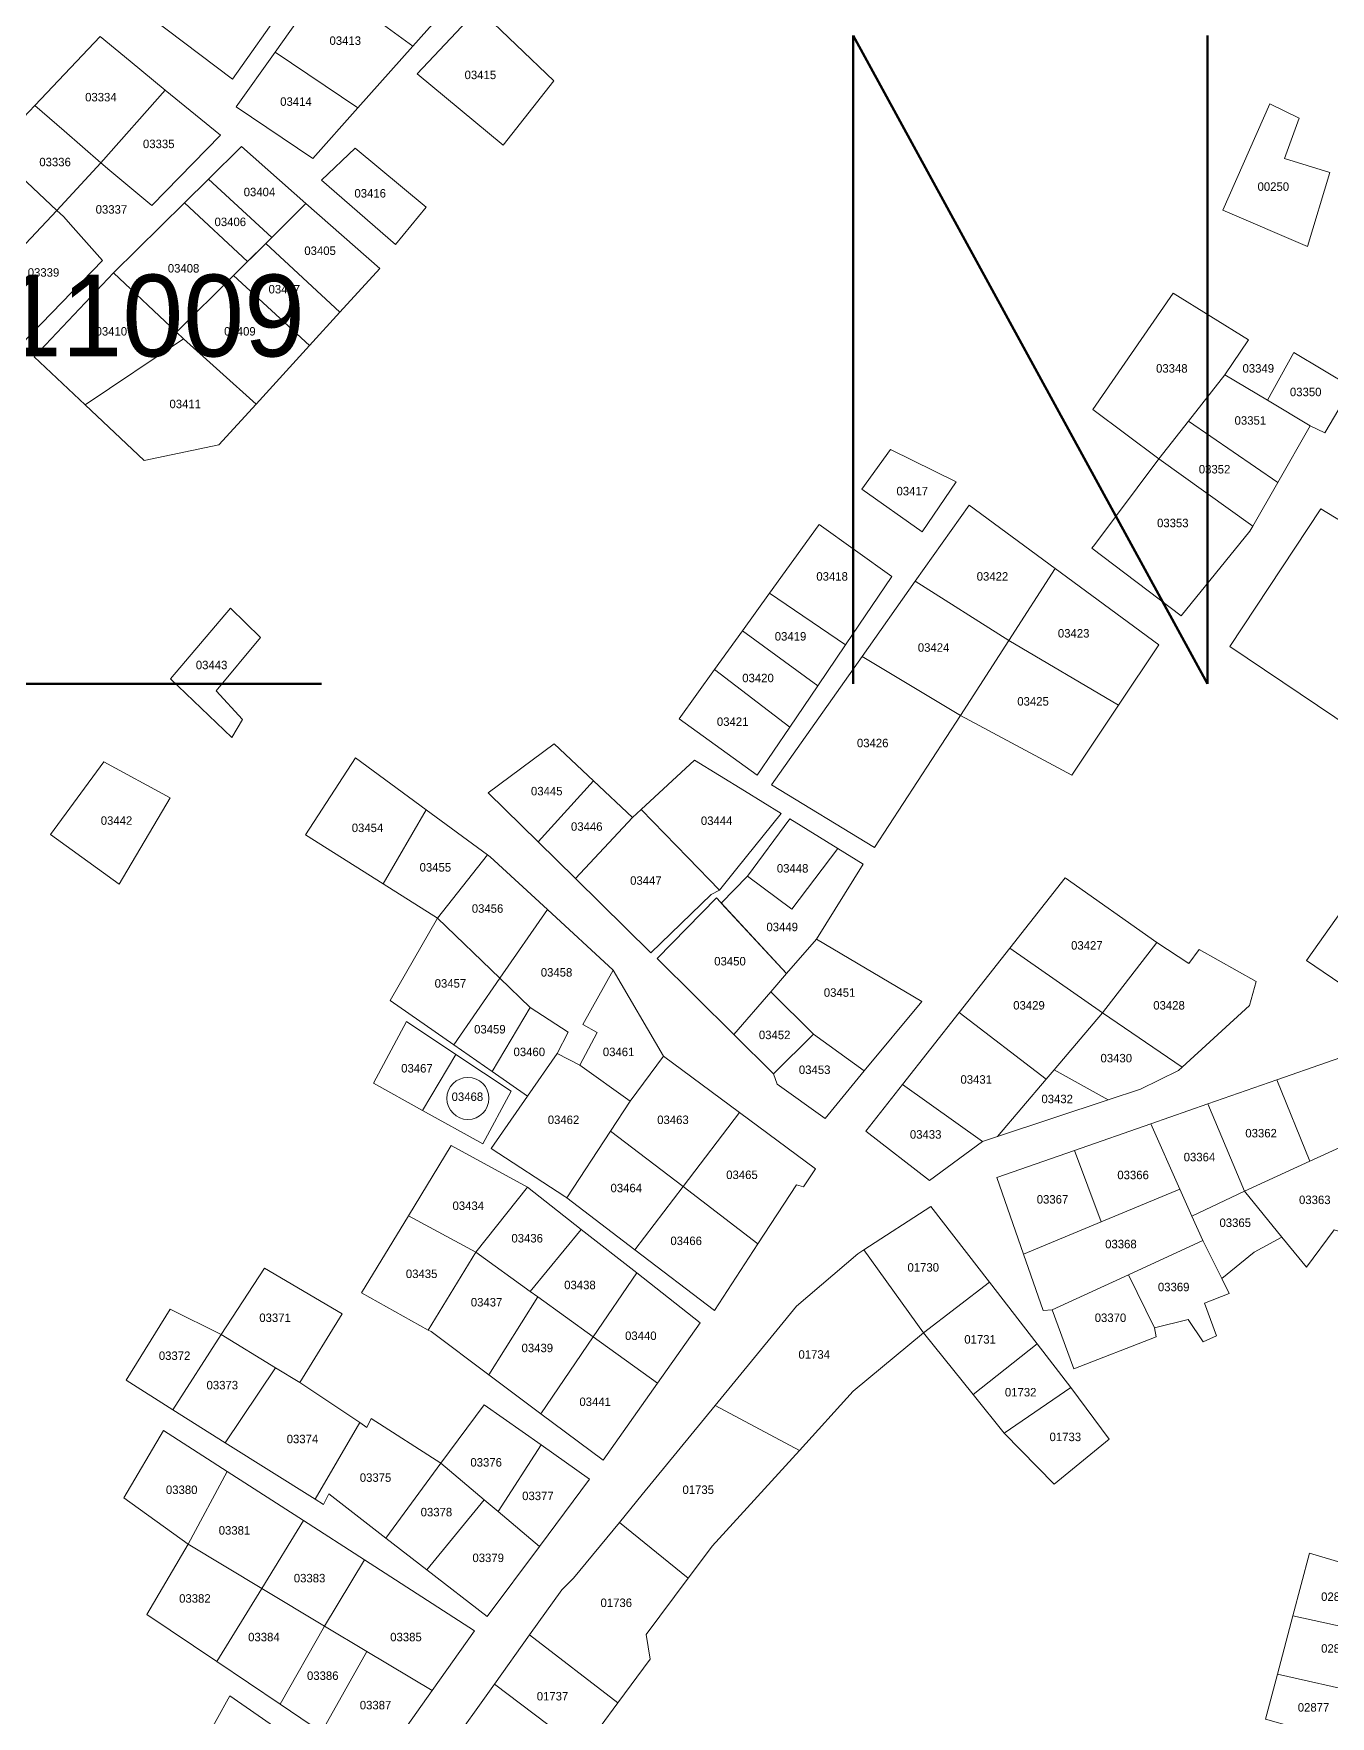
# Model space of a CAD drawing. Header units: metres. Extents: x 245225 to 248406, y 1633796 to 1637634.
# Drawn here: x 246677.8 to 246907.2, y 1635167.8 to 1635465.4 of the extents above; entities that cross this region are included whole.
import ezdxf
from ezdxf.enums import TextEntityAlignment as Align

# ---------------------------------------------------------------- set-up
doc = ezdxf.new("R2010")
doc.units = ezdxf.units.M
doc.header["$MEASUREMENT"] = 0
doc.layers.add('dernier_num_parc', color=1, linetype='Continuous', lineweight=13)
doc.layers.add('Nom_Commune', color=7, linetype='Continuous', lineweight=0)
doc.layers.add('historique_numero_parcelle', color=7, linetype='Continuous')
doc.layers.add('limites_sections', color=7, linetype='Continuous')
doc.layers.add('LIMITES_PARCELLES', color=7, linetype='Continuous', lineweight=0, true_color=0xffffff)
doc.styles.add('Style-FANCY', font='FANCY.shx')
doc.styles.add('Style-STANDARD', font='STANDARD.shx')

msp = doc.modelspace()

# ---------------------------------------------------------------- linework, layer by layer
at = {"layer": 'dernier_num_parc'}
msp.add_circle((246754.599758, 1635277.065411), 3.721541, dxfattribs=at)
at = {"layer": 'limites_parcelles', "flags": 128}
for points in [[(246701.053, 1635455.432), (246689.666, 1635442.568), (246683.138, 1635448.21), (246677.961, 1635452.684), (246689.526, 1635464.882), (246694.826, 1635460.537), (246701.053, 1635455.432)], [(246689.666, 1635442.568), (246701.053, 1635455.432), (246710.825, 1635447.42), (246698.655, 1635434.984), (246691.246, 1635441.202), (246689.666, 1635442.568)], [(246689.666, 1635442.568), (246681.863, 1635434.135), (246675.488, 1635440.105), (246669.89, 1635444.172), (246677.961, 1635452.684), (246683.138, 1635448.21), (246689.666, 1635442.568)], [(246907.125, 1635440.845), (246903.156, 1635427.748), (246888.154, 1635434.177), (246896.488, 1635452.989), (246901.648, 1635450.449), (246899.108, 1635443.305), (246907.125, 1635440.845)], [(246681.863, 1635434.135), (246667.048, 1635418.426), (246660.064, 1635425.01), (246655.66, 1635429.163), (246668.319, 1635442.514), (246669.89, 1635444.172), (246675.488, 1635440.105), (246681.863, 1635434.135)], [(246715.617, 1635425.087), (246704.447, 1635435.47), (246708.686, 1635439.659), (246719.891, 1635429.34), (246718.826, 1635428.281), (246715.617, 1635425.087)], [(246667.048, 1635418.426), (246681.863, 1635434.135), (246683.034, 1635433.04), (246684.732, 1635431.133), (246689.959, 1635425.265), (246675.533, 1635410.425), (246668.684, 1635416.883), (246667.048, 1635418.426)], [(246715.617, 1635425.087), (246713.149, 1635422.633), (246703.046, 1635412.581), (246691.908, 1635423.078), (246704.447, 1635435.47), (246715.617, 1635425.087)], [(246731.967, 1635416.147), (246718.826, 1635428.281), (246719.891, 1635429.34), (246725.952, 1635435.371), (246739.004, 1635423.872), (246731.967, 1635416.147)], [(246703.046, 1635412.581), (246704.301, 1635411.398), (246686.864, 1635399.742), (246677.838, 1635408.253), (246691.908, 1635423.078), (246703.046, 1635412.581)], [(246726.589, 1635410.244), (246717.133, 1635399.865), (246704.301, 1635411.398), (246703.046, 1635412.581), (246713.149, 1635422.633), (246726.589, 1635410.244)], [(246888.511, 1635405.027), (246882.091, 1635396.86), (246876.843, 1635390.183), (246865.175, 1635398.915), (246879.383, 1635419.473), (246892.718, 1635411.218), (246888.511, 1635405.027)], [(246717.133, 1635399.865), (246710.561, 1635392.651), (246697.332, 1635389.873), (246686.864, 1635399.742), (246704.301, 1635411.398), (246717.133, 1635399.865)], [(246903.592, 1635396.057), (246896.052, 1635400.582), (246900.735, 1635408.995), (246910.974, 1635402.883), (246906.212, 1635394.787), (246903.592, 1635396.057)], [(246896.052, 1635400.582), (246903.592, 1635396.057), (246897.874, 1635386.029), (246882.091, 1635396.86), (246888.511, 1635405.027), (246896.052, 1635400.582)], [(246893.449, 1635378.269), (246892.956, 1635377.404), (246880.812, 1635362.402), (246865.016, 1635374.388), (246865.524, 1635375.057), (246876.843, 1635390.183), (246893.449, 1635378.269)], [(246917.88, 1635373.832), (246931.882, 1635365.233), (246930.868, 1635363.107), (246927.841, 1635356.763), (246917.335, 1635338.168), (246889.411, 1635357.005), (246905.497, 1635381.346), (246917.88, 1635373.832)], [(246821.414, 1635357.272), (246807.99, 1635366.417), (246816.597, 1635378.357), (246816.747, 1635378.566), (246829.626, 1635369.395), (246821.414, 1635357.272)], [(246714.71, 1635344.093), (246712.805, 1635340.918), (246702.01, 1635351.29), (246712.593, 1635363.778), (246717.885, 1635358.593), (246710.053, 1635349.173), (246714.71, 1635344.093)], [(246802.198, 1635317.75), (246799.121, 1635313.923), (246793.532, 1635319.65), (246785.235, 1635328.153), (246794.69, 1635336.923), (246803.53, 1635331.468), (246810.014, 1635327.468), (246802.198, 1635317.75)], [(246793.532, 1635319.65), (246799.121, 1635313.923), (246797.627, 1635313.11), (246786.99, 1635302.791), (246773.619, 1635315.942), (246783.736, 1635326.763), (246785.235, 1635328.153), (246793.532, 1635319.65)], [(246799.438, 1635311.625), (246804.084, 1635316.352), (246811.927, 1635310.537), (246820.037, 1635321.283), (246824.535, 1635318.508), (246816.28, 1635305.252), (246810.985, 1635299.141), (246799.438, 1635311.625)], [(246768.683, 1635310.474), (246760.269, 1635298.312), (246749.211, 1635308.957), (246758.08, 1635320.153), (246758.542, 1635319.813), (246768.683, 1635310.474)], [(246810.985, 1635299.141), (246808.213, 1635295.94), (246801.664, 1635288.381), (246788.101, 1635301.839), (246798.579, 1635312.555), (246810.985, 1635299.141)], [(246774.4, 1635282.922), (246770.405, 1635284.991), (246772.31, 1635288.801), (246765.643, 1635293.14), (246760.269, 1635298.312), (246768.683, 1635310.474), (246780.326, 1635299.749), (246774.929, 1635290.118), (246777.469, 1635288.742), (246774.4, 1635282.922)], [(246815.724, 1635288.424), (246808.213, 1635295.94), (246810.985, 1635299.141), (246816.28, 1635305.252), (246834.933, 1635294.219), (246824.693, 1635281.916), (246815.724, 1635288.424)], [(246866.894, 1635292.191), (246858.319, 1635282.11), (246856.908, 1635280.452), (246841.536, 1635292.286), (246850.471, 1635303.645), (246866.894, 1635292.191)], [(246880.954, 1635282.587), (246866.894, 1635292.191), (246876.486, 1635304.626), (246882.174, 1635300.922), (246883.96, 1635303.431), (246894.081, 1635297.751), (246892.89, 1635293.518), (246880.954, 1635282.587)], [(246789.217, 1635284.509), (246783.29, 1635276.572), (246774.4, 1635282.922), (246777.469, 1635288.742), (246774.929, 1635290.118), (246780.326, 1635299.749), (246789.217, 1635284.509)], [(246770.405, 1635284.991), (246765.161, 1635277.45), (246758.906, 1635281.809), (246765.643, 1635293.14), (246772.31, 1635288.801), (246770.405, 1635284.991)], [(246856.908, 1635280.452), (246848.281, 1635270.31), (246845.662, 1635269.441), (246831.487, 1635279.509), (246841.536, 1635292.286), (246856.908, 1635280.452)], [(246867.856, 1635276.804), (246858.319, 1635282.11), (246866.894, 1635292.191), (246880.954, 1635282.587), (246880.322, 1635282.008), (246873.575, 1635278.701), (246867.856, 1635276.804)], [(246824.693, 1635281.916), (246817.813, 1635273.499), (246809.346, 1635279.585), (246808.66, 1635281.439), (246815.724, 1635288.424), (246824.693, 1635281.916)], [(246908.897, 1635268.382), (246903.58, 1635265.949), (246897.698, 1635280.346), (246924.111, 1635289.549), (246928.344, 1635275.526), (246908.897, 1635268.382)], [(246774.4, 1635282.922), (246783.29, 1635276.572), (246779.813, 1635271.269), (246772.088, 1635259.489), (246771.754, 1635259.744), (246758.736, 1635268.211), (246765.161, 1635277.45), (246770.405, 1635284.991), (246774.4, 1635282.922)], [(246802.662, 1635274.557), (246792.664, 1635261.459), (246779.813, 1635271.269), (246783.29, 1635276.572), (246789.217, 1635284.509), (246802.662, 1635274.557)], [(246805.918, 1635251.342), (246792.664, 1635261.459), (246802.662, 1635274.557), (246816.098, 1635264.612), (246813.982, 1635261.437), (246812.712, 1635261.755), (246805.918, 1635251.342)], [(246891.977, 1635260.639), (246882.695, 1635256.263), (246880.57, 1635261.035), (246875.427, 1635272.586), (246885.492, 1635276.093), (246891.977, 1635260.639)], [(246898.578, 1635252.507), (246891.977, 1635260.639), (246903.58, 1635265.949), (246908.897, 1635268.382), (246918.158, 1635262.826), (246916.702, 1635260.312), (246914.454, 1635260.842), (246910.485, 1635253.036), (246907.839, 1635253.83), (246902.944, 1635247.216), (246898.578, 1635252.507)], [(246882.695, 1635256.263), (246884.635, 1635251.908), (246871.455, 1635245.863), (246857.965, 1635239.675), (246856.377, 1635239.543), (246852.906, 1635249.508), (246866.637, 1635255.229), (246880.57, 1635261.035), (246882.695, 1635256.263)], [(246882.695, 1635256.263), (246891.977, 1635260.639), (246898.578, 1635252.507), (246893.684, 1635249.861), (246887.995, 1635245.231), (246884.635, 1635251.908), (246882.695, 1635256.263)], [(246765.599, 1635242.941), (246774.65, 1635253.902), (246784.484, 1635246.196), (246776.772, 1635234.883), (246766.961, 1635241.958), (246765.599, 1635242.941)], [(246765.599, 1635242.941), (246766.961, 1635241.958), (246758.326, 1635228.154), (246748.091, 1635235.808), (246747.574, 1635236.097), (246756.012, 1635249.854), (246765.599, 1635242.941)], [(246813.262, 1635214.796), (246798.321, 1635222.748), (246809.301, 1635236.159), (246812.721, 1635240.336), (246823.569, 1635249.597), (246824.676, 1635250.308), (246835.211, 1635235.574), (246822.775, 1635225.255), (246813.262, 1635214.796)], [(246887.995, 1635245.231), (246889.318, 1635242.585), (246884.952, 1635240.866), (246887.069, 1635235.045), (246884.688, 1635233.986), (246882.042, 1635237.955), (246876.089, 1635236.5), (246871.455, 1635245.863), (246884.635, 1635251.908), (246887.995, 1635245.231)], [(246724.868, 1635226.8), (246720.54, 1635229.431), (246710.917, 1635235.279), (246718.59, 1635247.053), (246732.349, 1635238.983), (246724.868, 1635226.8)], [(246876.089, 1635236.5), (246876.353, 1635234.912), (246861.801, 1635229.224), (246857.965, 1635239.675), (246871.455, 1635245.863), (246876.089, 1635236.5)], [(246735.458, 1635219.715), (246727.555, 1635206.183), (246711.681, 1635216.164), (246720.54, 1635229.431), (246724.868, 1635226.8), (246735.458, 1635219.715)], [(246767.561, 1635215.768), (246759.955, 1635203.976), (246757.49, 1635206.054), (246749.811, 1635212.525), (246757.484, 1635222.843), (246767.561, 1635215.768)], [(246813.262, 1635214.796), (246797.845, 1635197.845), (246797.507, 1635197.474), (246793.584, 1635192.227), (246781.394, 1635202.071), (246785.446, 1635207.02), (246798.321, 1635222.748), (246813.262, 1635214.796)], [(246727.555, 1635206.183), (246735.458, 1635219.715), (246736.714, 1635218.875), (246737.508, 1635220.462), (246749.811, 1635212.525), (246740.082, 1635199.276), (246729.967, 1635207.101), (246729.041, 1635205.249), (246727.555, 1635206.183)], [(246759.955, 1635203.976), (246767.259, 1635197.822), (246758.013, 1635185.405), (246747.308, 1635193.686), (246757.49, 1635206.054), (246759.955, 1635203.976)], [(246786.854, 1635177.877), (246781.146, 1635170.149), (246765.505, 1635182.189), (246771.19, 1635190.154), (246773.298, 1635192.182), (246781.394, 1635202.071), (246793.584, 1635192.227), (246786.13, 1635182.26), (246786.854, 1635177.877)], [(246729.255, 1635183.74), (246736.311, 1635195.424), (246755.764, 1635182.891), (246748.281, 1635172.324), (246736.724, 1635179.258), (246729.255, 1635183.74)], [(246781.146, 1635170.149), (246774.894, 1635161.684), (246773.956, 1635162.393), (246770.946, 1635164.666), (246759.285, 1635173.474), (246765.505, 1635182.189), (246781.146, 1635170.149)], [(246773.956, 1635162.393), (246765.187, 1635150.278), (246761.634, 1635153.109), (246750.87, 1635161.684), (246759.285, 1635173.474), (246770.946, 1635164.666), (246773.956, 1635162.393)], [(246722.477, 1635164.423), (246716.44, 1635157.46), (246712.108, 1635152.464), (246705.229, 1635158.285), (246712.505, 1635171.382), (246722.477, 1635164.423)]]:
    msp.add_lwpolyline(points, close=True, dxfattribs=at)
at = {"layer": 'limites_parcelles'}
for points in [[(246744.852, 1635463.209), (246729.309, 1635474.544), (246736.358, 1635484.461), (246753.291, 1635472.687)], [(246722.202, 1635470.438), (246712.942, 1635457.341), (246695.612, 1635470.438), (246705.666, 1635481.419)], [(246744.852, 1635463.209), (246735.101, 1635452.257), (246720.47, 1635462.108), (246729.309, 1635474.544)], [(246769.828, 1635457.077), (246760.832, 1635445.7), (246745.618, 1635458.267), (246756.466, 1635469.777)], [(246735.101, 1635452.257), (246727.138, 1635443.312), (246713.604, 1635452.447), (246720.47, 1635462.108)], [(246725.952, 1635435.371), (246719.891, 1635429.34), (246708.686, 1635439.659), (246714.53, 1635445.435)], [(246747.206, 1635434.719), (246741.782, 1635428.105), (246728.685, 1635439.482), (246734.638, 1635445.171)], [(246731.967, 1635416.147), (246726.589, 1635410.244), (246713.149, 1635422.633), (246718.826, 1635428.281)], [(246897.874, 1635386.029), (246893.449, 1635378.269), (246876.843, 1635390.183), (246882.091, 1635396.86)], [(246840.965, 1635386.135), (246834.968, 1635377.282), (246824.31, 1635384.832), (246829.371, 1635391.833)], [(246858.526, 1635370.789), (246850.306, 1635358.038), (246833.755, 1635368.54), (246843.267, 1635382.008)], [(246869.696, 1635346.601), (246850.306, 1635358.038), (246858.526, 1635370.789), (246876.843, 1635357.322)], [(246821.414, 1635357.272), (246816.52, 1635350.047), (246803.207, 1635359.783), (246807.99, 1635366.417)], [(246850.306, 1635358.038), (246841.759, 1635344.781), (246824.373, 1635355.256), (246833.755, 1635368.54)], [(246816.52, 1635350.047), (246811.555, 1635342.716), (246798.255, 1635352.913), (246803.207, 1635359.783)], [(246869.696, 1635346.601), (246861.444, 1635334.224), (246841.759, 1635344.781), (246850.306, 1635358.038)], [(246841.759, 1635344.781), (246826.519, 1635321.445), (246808.342, 1635332.557), (246824.373, 1635355.256)], [(246811.555, 1635342.716), (246805.802, 1635334.224), (246791.991, 1635344.225), (246798.255, 1635352.913)], [(246776.819, 1635333.244), (246767.015, 1635322.436), (246758.177, 1635331.128), (246769.845, 1635339.78)], [(246701.904, 1635330.229), (246692.908, 1635314.989), (246680.737, 1635323.773), (246690.156, 1635336.579)], [(246747.229, 1635328.125), (246739.625, 1635315.005), (246725.883, 1635323.675), (246734.712, 1635337.32)], [(246783.736, 1635326.763), (246773.619, 1635315.942), (246767.015, 1635322.436), (246776.819, 1635333.244)], [(246758.08, 1635320.153), (246749.211, 1635308.957), (246739.625, 1635315.005), (246747.229, 1635328.125)], [(246804.084, 1635316.352), (246811.566, 1635326.51), (246820.037, 1635321.283), (246811.927, 1635310.537)], [(246876.486, 1635304.626), (246866.894, 1635292.191), (246850.471, 1635303.645), (246860.255, 1635316.084)], [(246920.764, 1635310.302), (246916.57, 1635292.195), (246902.944, 1635301.455), (246913.317, 1635316.007)], [(246760.269, 1635298.312), (246752.123, 1635286.536), (246740.837, 1635294.401), (246749.211, 1635308.957)], [(246765.643, 1635293.14), (246758.906, 1635281.809), (246752.123, 1635286.536), (246760.269, 1635298.312)], [(246815.724, 1635288.424), (246808.66, 1635281.439), (246801.664, 1635288.381), (246808.213, 1635295.94)], [(246752.45, 1635284.855), (246746.59, 1635274.932), (246737.887, 1635279.747), (246743.708, 1635290.647)], [(246746.59, 1635274.932), (246752.45, 1635284.855), (246762.25, 1635278.362), (246757.239, 1635269.039)], [(246845.662, 1635269.441), (246836.269, 1635262.561), (246825.024, 1635271.293), (246831.487, 1635279.509)], [(246867.856, 1635276.804), (246848.281, 1635270.31), (246856.908, 1635280.452), (246858.319, 1635282.11)], [(246903.58, 1635265.949), (246891.977, 1635260.639), (246885.492, 1635276.093), (246897.698, 1635280.346)], [(246792.664, 1635261.459), (246784.134, 1635250.286), (246772.088, 1635259.489), (246779.813, 1635271.269)], [(246880.57, 1635261.035), (246866.637, 1635255.229), (246861.921, 1635267.88), (246875.427, 1635272.586)], [(246765.157, 1635261.34), (246756.012, 1635249.854), (246744.079, 1635256.298), (246751.663, 1635268.749)], [(246866.637, 1635255.229), (246852.906, 1635249.508), (246848.175, 1635263.091), (246861.921, 1635267.88)], [(246805.918, 1635251.342), (246798.212, 1635239.53), (246784.134, 1635250.286), (246792.664, 1635261.459)], [(246774.65, 1635253.902), (246765.599, 1635242.941), (246756.012, 1635249.854), (246765.157, 1635261.34)], [(246756.012, 1635249.854), (246747.574, 1635236.097), (246735.788, 1635242.687), (246744.079, 1635256.298)], [(246846.883, 1635244.538), (246835.211, 1635235.574), (246824.676, 1635250.308), (246836.534, 1635257.931)], [(246788.146, 1635226.681), (246776.772, 1635234.883), (246784.484, 1635246.196), (246795.716, 1635237.395)], [(246855.296, 1635233.65), (246843.979, 1635224.695), (246835.211, 1635235.574), (246846.883, 1635244.538)], [(246776.772, 1635234.883), (246767.506, 1635221.289), (246758.326, 1635228.154), (246766.961, 1635241.958)], [(246710.917, 1635235.279), (246702.389, 1635222.007), (246694.116, 1635227.209), (246701.921, 1635239.777)], [(246720.54, 1635229.431), (246711.681, 1635216.164), (246702.389, 1635222.007), (246710.917, 1635235.279)], [(246788.146, 1635226.681), (246778.518, 1635213.054), (246767.506, 1635221.289), (246776.772, 1635234.883)], [(246843.979, 1635224.695), (246855.296, 1635233.65), (246861.272, 1635225.917), (246849.498, 1635217.847)], [(246849.498, 1635217.847), (246861.272, 1635225.917), (246868.033, 1635216.785), (246858.35, 1635208.847)], [(246711.982, 1635211.097), (246705.096, 1635198.237), (246693.719, 1635206.439), (246700.731, 1635218.345)], [(246767.259, 1635197.822), (246759.955, 1635203.976), (246767.561, 1635215.768), (246776.137, 1635209.746)], [(246725.495, 1635202.392), (246718.147, 1635190.406), (246705.096, 1635198.237), (246711.982, 1635211.097)], [(246757.49, 1635206.054), (246747.308, 1635193.686), (246740.082, 1635199.276), (246749.811, 1635212.525)], [(246736.311, 1635195.424), (246729.255, 1635183.74), (246718.147, 1635190.406), (246725.495, 1635202.392)], [(246718.147, 1635190.406), (246710.205, 1635177.451), (246697.82, 1635185.802), (246705.096, 1635198.237)], [(246915.652, 1635182.25), (246900.554, 1635185.528), (246903.507, 1635196.636), (246918.191, 1635192.27)], [(246729.255, 1635183.74), (246721.381, 1635169.916), (246710.205, 1635177.451), (246718.147, 1635190.406)], [(246915.652, 1635182.25), (246913.008, 1635171.814), (246897.817, 1635175.229), (246900.554, 1635185.528)], [(246736.724, 1635179.258), (246728.684, 1635164.991), (246721.381, 1635169.916), (246729.255, 1635183.74)], [(246748.281, 1635172.324), (246738.434, 1635158.417), (246728.684, 1635164.991), (246736.724, 1635179.258)], [(246913.008, 1635171.814), (246910.783, 1635163.034), (246895.701, 1635167.267), (246897.817, 1635175.229)]]:
    msp.add_3dface(points, dxfattribs=at)

# ---------------------------------------------------------------- texts
at = {"layer": 'historique_numero_parcelle', "style": 'Style-FANCY'}
for s, p in [('03413', (246732.900822, 1635464.159964)), ('03415', (246756.807553, 1635458.102519)), ('03334', (246689.664006, 1635454.16534)), ('03414', (246724.179482, 1635453.379765)), ('03335', (246699.898755, 1635445.900522)), ('03336', (246681.561955, 1635442.695796)), ('03404', (246717.720011, 1635437.389138)), ('03416', (246737.312794, 1635437.158133)), ('00250', (246897.102502, 1635438.345646)), ('03337', (246691.5292, 1635434.306308)), ('03406', (246712.560496, 1635432.109041)), ('03405', (246728.449458, 1635427.004947)), ('03339', (246679.509875, 1635423.159437)), ('03408', (246704.293545, 1635423.895556)), ('03407', (246722.117325, 1635420.199488)), ('03410', (246691.512019, 1635412.748684)), ('03409', (246714.260791, 1635412.748684)), ('03348', (246879.141752, 1635406.189104)), ('03349', (246894.444405, 1635406.189104)), ('03350', (246902.828617, 1635402.023694)), ('03411', (246704.5867, 1635399.900448)), ('03351', (246893.037265, 1635396.978268)), ('03352', (246886.705132, 1635388.354109)), ('03417', (246833.223883, 1635384.488362)), ('03353', (246879.317645, 1635378.849934)), ('03418', (246819.038881, 1635369.396085)), ('03422', (246847.408886, 1635369.396085)), ('03423', (246861.773445, 1635359.334566)), ('03419', (246811.677044, 1635358.795556)), ('03424', (246836.99458, 1635356.819187)), ('03443', (246709.25152, 1635353.726433)), ('03420', (246805.93122, 1635351.429087)), ('03425', (246854.591165, 1635347.296678)), ('03421', (246801.442295, 1635343.703279)), ('03426', (246826.22116, 1635339.930209)), ('03445', (246768.547011, 1635331.416877)), ('03442', (246692.424465, 1635326.211261)), ('03444', (246798.609981, 1635326.180781)), ('03454', (246736.835963, 1635324.923091)), ('03446', (246775.626686, 1635325.154095)), ('03455', (246748.840631, 1635317.941629)), ('03448', (246812.051105, 1635317.761959)), ('03447', (246786.092294, 1635315.60592)), ('03456', (246758.07499, 1635310.652162)), ('03449', (246810.204233, 1635307.392435)), ('03427', (246864.107686, 1635304.130967)), ('03458', (246770.284866, 1635299.358621)), ('03450', (246800.969873, 1635301.33499)), ('03457', (246751.508335, 1635297.407918)), ('03451', (246820.362029, 1635295.790888)), ('03429', (246853.872937, 1635293.530439)), ('03428', (246878.651802, 1635293.530439)), ('03459', (246758.485406, 1635289.297102)), ('03452', (246808.870381, 1635288.296084)), ('03460', (246765.462478, 1635285.293029)), ('03461', (246781.263493, 1635285.293029)), ('03467', (246745.582954, 1635282.392642)), ('03453', (246815.950057, 1635282.135971)), ('03430', (246869.314839, 1635284.1876)), ('03431', (246844.535974, 1635280.414531)), ('03468', (246754.509501, 1635277.361883)), ('03432', (246858.859776, 1635276.973189)), ('03462', (246771.516114, 1635273.280808)), ('03463', (246790.882618, 1635273.280808)), ('03433', (246835.590506, 1635270.694543)), ('03362', (246894.938674, 1635270.916364)), ('03364', (246884.033335, 1635266.692286)), ('03464', (246782.622996, 1635261.217252)), ('03465', (246803.092494, 1635263.552962)), ('03366', (246872.292506, 1635263.524228)), ('03434', (246754.671123, 1635258.080547)), ('03367', (246858.03055, 1635259.212148)), ('03363', (246904.436872, 1635259.124147)), ('03365', (246890.365467, 1635255.076072)), ('03436', (246765.085428, 1635252.331108)), ('03466', (246793.216859, 1635251.874414)), ('03368', (246870.137822, 1635251.30667)), ('03435', (246746.411501, 1635246.042659)), ('01730', (246835.162664, 1635247.174342)), ('03438', (246774.422392, 1635244.06629)), ('03369', (246879.474786, 1635243.709196)), ('03437', (246757.903149, 1635241.0119)), ('03371', (246720.481878, 1635238.267763)), ('03370', (246868.29095, 1635238.267763)), ('03440', (246785.195812, 1635235.082791)), ('01731', (246845.217856, 1635234.443441)), ('03372', (246702.705736, 1635231.559015)), ('03439', (246766.880998, 1635232.926751)), ('01734', (246815.873113, 1635231.774058)), ('03373', (246711.144914, 1635226.348585)), ('01732', (246852.400136, 1635225.100602)), ('03441', (246777.115747, 1635223.404243)), ('03374', (246725.329917, 1635216.826077)), ('01733', (246860.300643, 1635217.195123)), ('03376', (246757.829732, 1635212.693667)), ('03380', (246703.962634, 1635207.842578)), ('03375', (246738.25802, 1635209.998618)), ('01735', (246795.352314, 1635207.852285)), ('03377', (246766.987139, 1635206.764558)), ('03378', (246749.03144, 1635203.889839)), ('03381', (246713.299598, 1635200.655779)), ('03379', (246758.188846, 1635195.80469)), ('03383', (246726.586816, 1635192.211291)), ('03382', (246706.296875, 1635188.617891)), ('01736', (246780.853087, 1635187.857584)), ('02875', (246908.347383, 1635188.935115)), ('03384', (246718.506751, 1635181.790432)), ('03385', (246743.64473, 1635181.790432)), ('02876', (246908.347383, 1635179.771947)), ('03386', (246728.921057, 1635174.962973)), ('03387', (246738.25802, 1635169.752544)), ('01737', (246769.566647, 1635171.327946)), ('02877', (246904.217572, 1635169.351088))]:
    msp.add_text(s, height=1.499994, dxfattribs=at).set_placement(p, align=Align.MIDDLE_CENTER)
at = {"layer": 'limites_sections', "linetype": 'Continuous', "lineweight": 0, "style": 'Style-FANCY'}
msp.add_text('01230111009', height=14.474253, dxfattribs=at).set_placement((246666.556348, 1635415.539416), align=Align.MIDDLE_CENTER)
at = {"layer": 'Nom_Commune', "color": 121, "linetype": 'Continuous', "lineweight": 70, "style": 'Style-STANDARD'}
msp.add_text('YEUMBEUL NORD', height=114.672624, dxfattribs=at).set_placement((246007.804998, 1635350.421616))
at = {"layer": 'Nom_Commune', "style": 'Style-STANDARD'}
msp.add_text('YEUMBEUL NORD', height=114.672624, dxfattribs=at).set_placement((246007.804998, 1635350.421616))

doc.saveas('drawing.dxf')
